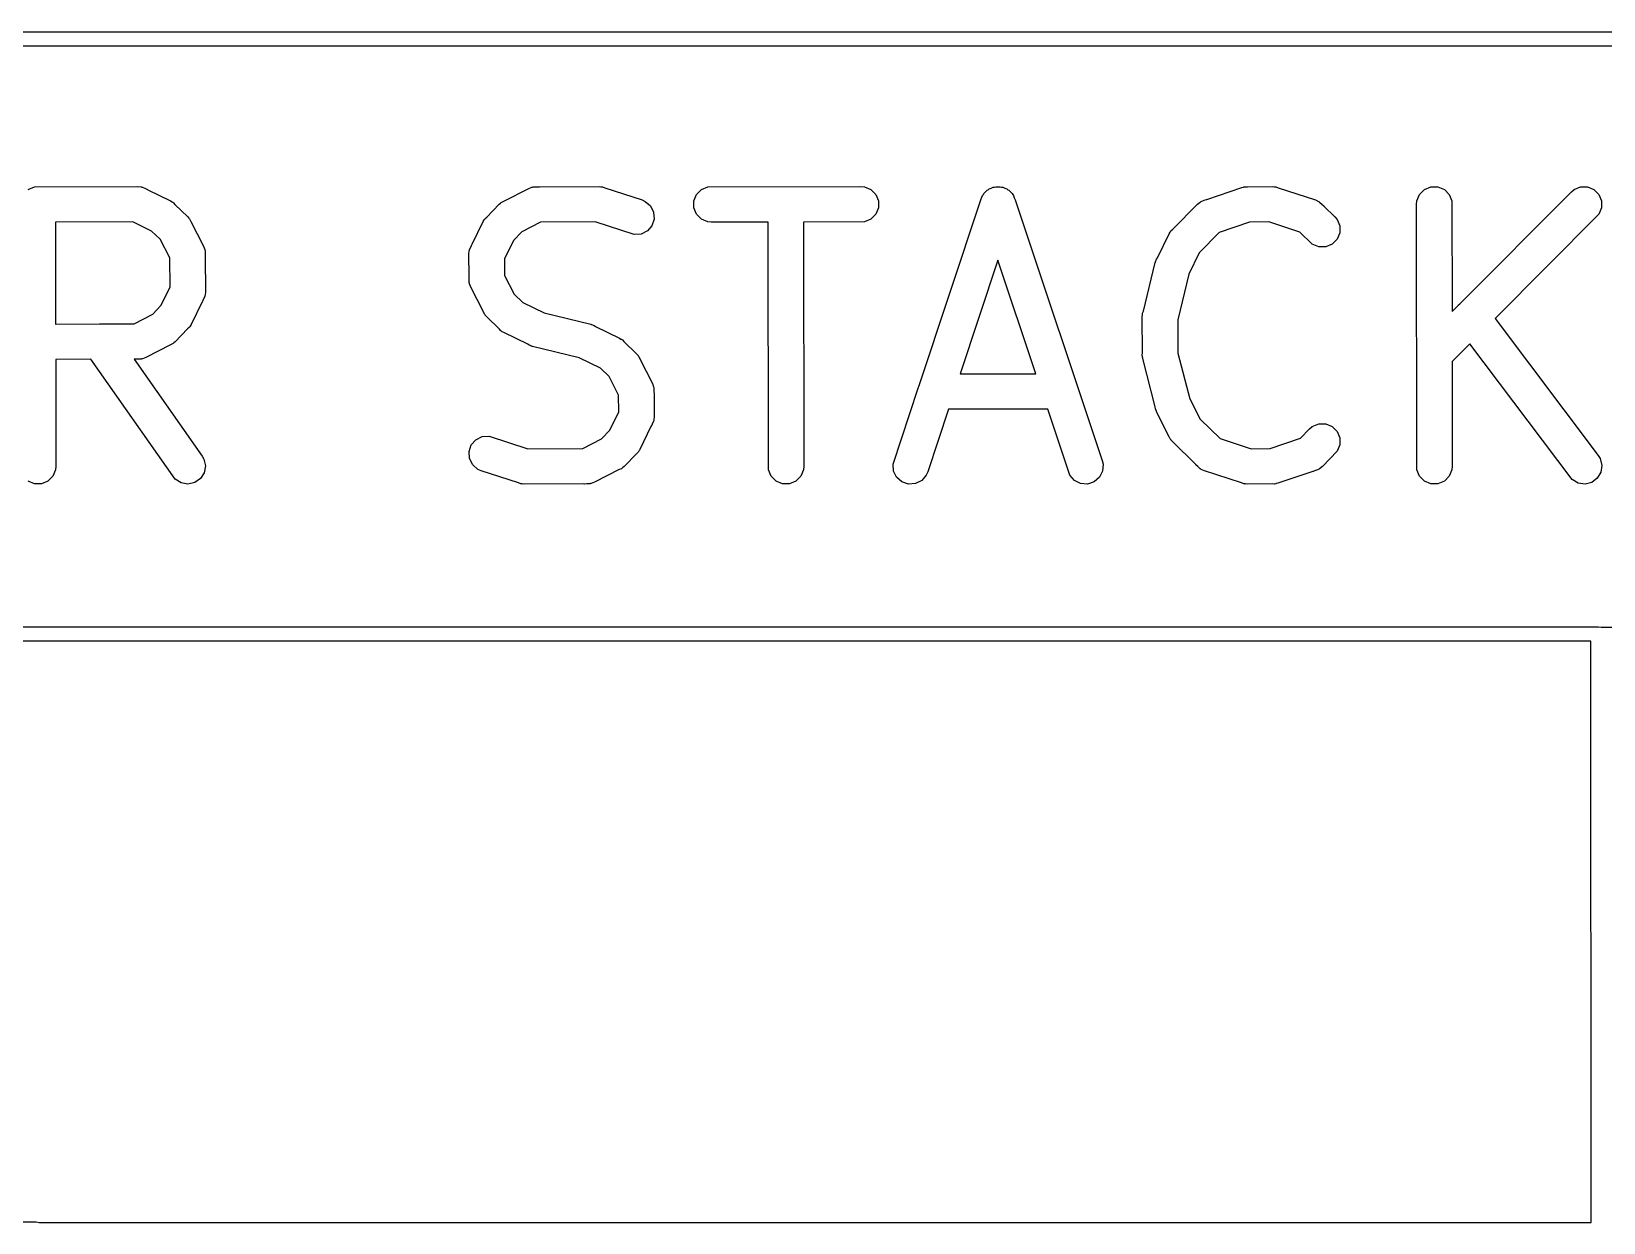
# Model space of a CAD drawing. Extents: x 138 to 258, y -115 to -93.
# Drawn here: x 178.62 to 192.04, y -103.04 to -92.88 of the extents above; entities that cross this region are included whole.
import ezdxf

# ---------------------------------------------------------------- set-up
doc = ezdxf.new("R2010")
doc.units = 0
doc.layers.add('BLACK', color=7, linetype='CONTINUOUS')

msp = doc.modelspace()

# ---------------------------------------------------------------- linework, layer by layer
at = {"layer": 'BLACK', "linetype": 'CONTINUOUS'}
for p, q in [((164.0343, -92.879934), (258.0386, -92.8751)), ((257.975155, -92.99727), (164.117349, -93.002096)), ((178.593191, -94.224288), (178.648128, -94.201532)), ((178.648128, -94.201532), (179.529365, -94.198604)), ((179.529365, -94.198604), (179.559097, -94.201532)), ((179.559097, -94.201532), (179.564156, -94.203627)), ((179.564156, -94.203627), (179.569618, -94.204016)), ((179.569618, -94.204016), (179.59558, -94.216644)), ((182.867229, -94.214693), (182.895132, -94.204015)), ((182.895132, -94.204015), (182.900594, -94.203626)), ((182.900594, -94.203626), (182.905652, -94.201532)), ((182.905652, -94.201532), (182.932004, -94.201394)), ((182.932004, -94.201394), (182.954445, -94.1998)), ((182.954445, -94.1998), (182.95881, -94.201255)), ((182.95881, -94.201255), (183.467575, -94.198604)), ((183.467575, -94.198604), (183.482618, -94.200085)), ((183.482618, -94.200085), (183.486636, -94.1998)), ((183.486636, -94.1998), (183.489649, -94.200777)), ((183.489649, -94.200777), (183.497307, -94.201532)), ((183.497307, -94.201532), (183.516589, -94.209519)), ((183.516589, -94.209519), (183.835083, -94.312863)), ((184.340849, -94.224288), (184.395786, -94.201532)), ((184.395786, -94.201532), (185.702775, -94.198604)), ((185.702775, -94.198604), (185.732507, -94.201532)), ((185.732507, -94.201532), (185.787444, -94.224288)), ((186.798121, -94.218605), (186.816248, -94.212562)), ((186.816248, -94.212562), (186.833341, -94.204016)), ((186.833341, -94.204016), (186.8442, -94.203244)), ((186.8442, -94.203244), (186.854533, -94.1998)), ((186.854533, -94.1998), (186.873598, -94.201155)), ((186.873598, -94.201155), (186.892655, -94.199801)), ((186.892655, -94.199801), (186.902983, -94.203243)), ((186.902983, -94.203243), (186.913847, -94.204016)), ((186.913847, -94.204016), (186.930941, -94.212563)), ((186.930941, -94.212563), (186.949067, -94.218605)), ((188.657453, -94.30797), (188.954164, -94.206425)), ((188.954164, -94.206425), (188.968906, -94.203072)), ((188.968906, -94.203072), (188.972625, -94.201532)), ((188.972625, -94.201532), (188.975851, -94.201493)), ((188.975851, -94.201493), (188.983296, -94.1998)), ((188.983296, -94.1998), (189.002577, -94.20117)), ((189.002577, -94.20117), (189.215233, -94.198604)), ((189.215233, -94.198604), (189.230276, -94.200085)), ((189.230276, -94.200085), (189.234294, -94.1998)), ((189.234294, -94.1998), (189.237307, -94.200777)), ((189.237307, -94.200777), (189.244965, -94.201532)), ((189.244965, -94.201532), (189.264247, -94.209519)), ((189.264247, -94.209519), (189.582741, -94.312863)), ((190.514259, -94.224288), (190.569196, -94.201532)), ((190.569196, -94.201532), (190.62866, -94.201532)), ((190.62866, -94.201532), (190.683597, -94.224288)), ((191.791516, -94.224288), (191.846453, -94.201532)), ((191.846453, -94.201532), (191.905917, -94.201532)), ((191.905917, -94.201532), (191.960854, -94.224288)), ((179.59558, -94.216644), (179.614034, -94.224288)), ((179.614034, -94.224288), (179.616627, -94.226881)), ((179.616627, -94.226881), (179.810397, -94.321131)), ((179.810397, -94.321131), (179.823193, -94.329186)), ((179.823193, -94.329186), (179.82691, -94.330726)), ((179.82691, -94.330726), (179.829273, -94.333014)), ((179.829273, -94.333014), (179.83568, -94.337047)), ((179.83568, -94.337047), (179.847404, -94.350565)), ((182.614745, -94.349679), (182.626431, -94.340087)), ((182.626431, -94.340087), (182.629069, -94.337047)), ((182.629069, -94.337047), (182.631924, -94.33558)), ((182.631924, -94.33558), (182.637839, -94.330726)), ((182.637839, -94.330726), (182.656079, -94.32317)), ((182.656079, -94.32317), (182.867229, -94.214693)), ((183.835083, -94.312863), (183.862363, -94.325043)), ((183.862363, -94.325043), (183.907285, -94.364003)), ((184.276046, -94.321272), (184.298802, -94.266335)), ((184.276046, -94.380736), (184.276046, -94.321272)), ((184.298802, -94.266335), (184.340849, -94.224288)), ((185.787444, -94.224288), (185.829491, -94.266335)), ((185.829491, -94.266335), (185.852247, -94.321272)), ((185.852247, -94.321272), (185.852247, -94.380736)), ((186.196667, -95.90641), (186.729015, -94.302811)), ((186.729015, -94.302811), (186.741194, -94.275531)), ((186.741194, -94.275531), (186.748329, -94.267303)), ((186.748329, -94.267303), (186.753199, -94.257565)), ((186.753199, -94.257565), (186.767633, -94.245046)), ((186.767633, -94.245046), (186.780155, -94.230609)), ((186.780155, -94.230609), (186.789895, -94.225738)), ((186.789895, -94.225738), (186.798121, -94.218605)), ((186.949067, -94.218605), (186.957291, -94.225738)), ((186.957291, -94.225738), (186.967033, -94.230609)), ((186.967033, -94.230609), (186.979555, -94.245047)), ((186.979555, -94.245047), (186.993989, -94.257566)), ((186.993989, -94.257566), (186.998858, -94.267304)), ((186.998858, -94.267304), (187.005993, -94.275531)), ((187.005993, -94.275531), (187.01211, -94.293807)), ((187.01211, -94.293807), (187.020582, -94.310751)), ((187.020582, -94.310751), (187.021337, -94.321375)), ((187.021337, -94.321375), (187.76324, -96.538011)), ((188.575279, -94.349679), (188.598373, -94.330726)), ((188.598373, -94.330726), (188.603431, -94.32863)), ((188.603431, -94.32863), (188.607569, -94.325042)), ((188.607569, -94.325042), (188.633613, -94.316128)), ((188.633613, -94.316128), (188.65331, -94.30797)), ((188.65331, -94.30797), (188.657453, -94.30797)), ((189.582741, -94.312863), (189.610021, -94.325043)), ((189.610021, -94.325043), (189.614157, -94.32863)), ((189.614157, -94.32863), (189.619216, -94.330726)), ((189.619216, -94.330726), (189.641961, -94.352744)), ((190.446528, -94.351004), (190.449456, -94.321272)), ((190.449456, -94.321272), (190.472212, -94.266335)), ((190.472212, -94.266335), (190.514259, -94.224288)), ((190.683597, -94.224288), (190.725644, -94.266335)), ((190.725644, -94.266335), (190.7484, -94.321272)), ((190.7484, -94.321272), (190.74962, -95.265297)), ((190.815676, -95.19903), (191.768422, -94.243241)), ((191.768422, -94.243241), (191.791516, -94.224288)), ((191.960854, -94.224288), (192.002901, -94.266335)), ((192.002901, -94.266335), (192.025657, -94.321272)), ((192.025657, -94.321272), (192.025657, -94.380736)), ((179.847404, -94.350565), (179.956442, -94.456117)), ((179.956442, -94.456117), (179.966033, -94.467803)), ((179.966033, -94.467803), (179.969074, -94.470441)), ((179.969074, -94.470441), (179.97054, -94.473296)), ((179.97054, -94.473296), (179.975395, -94.479211)), ((179.975395, -94.479211), (179.98295, -94.497451)), ((182.487814, -94.482927), (182.489354, -94.479211)), ((182.489354, -94.479211), (182.491642, -94.476847)), ((182.491642, -94.476847), (182.495675, -94.470441)), ((182.495675, -94.470441), (182.509193, -94.458716)), ((182.509193, -94.458716), (182.614745, -94.349679)), ((183.907285, -94.364003), (183.933878, -94.417189)), ((183.938093, -94.476503), (183.919289, -94.532916)), ((183.933878, -94.417189), (183.938093, -94.476503)), ((184.298802, -94.435673), (184.276046, -94.380736)), ((184.340849, -94.47772), (184.298802, -94.435673)), ((184.395786, -94.500476), (184.340849, -94.47772)), ((185.787444, -94.47772), (185.732507, -94.500476)), ((185.829491, -94.435673), (185.787444, -94.47772)), ((185.852247, -94.380736), (185.829491, -94.435673)), ((188.365287, -94.563421), (188.575279, -94.349679)), ((189.641961, -94.352744), (189.654943, -94.364003)), ((189.654943, -94.364003), (189.65621, -94.366537)), ((189.65621, -94.366537), (189.748748, -94.456117)), ((189.748748, -94.456117), (189.767701, -94.479211)), ((189.767701, -94.479211), (189.790457, -94.534148)), ((190.449456, -96.615936), (190.446528, -94.351004)), ((192.002901, -94.435673), (191.117021, -95.324382)), ((192.025657, -94.380736), (192.002901, -94.435673)), ((179.488748, -94.500709), (178.827566, -94.502906)), ((178.827566, -94.502906), (178.82869, -95.371751)), ((179.647742, -94.578045), (179.488748, -94.500709)), ((179.721126, -94.649083), (179.647742, -94.578045)), ((179.98295, -94.497451), (180.091428, -94.708601)), ((182.385509, -94.689493), (182.479759, -94.495724)), ((182.479759, -94.495724), (182.487814, -94.482927)), ((182.807711, -94.584994), (182.736673, -94.658378)), ((182.966844, -94.50324), (182.807711, -94.584994)), ((183.435454, -94.500798), (182.966844, -94.50324)), ((183.767829, -94.608646), (183.435454, -94.500798)), ((183.827142, -94.60443), (183.767829, -94.608646)), ((183.880328, -94.577837), (183.827142, -94.60443)), ((183.919289, -94.532916), (183.880328, -94.577837)), ((184.425518, -94.503404), (184.395786, -94.500476)), ((184.911941, -94.502314), (184.425518, -94.503404)), ((184.914674, -96.615936), (184.911941, -94.502314)), ((185.732507, -94.500476), (185.213851, -94.501637)), ((185.213851, -94.501637), (185.216546, -96.586204)), ((188.234352, -94.80673), (188.333855, -94.602162)), ((188.333855, -94.602162), (188.34191, -94.589365)), ((188.34191, -94.589365), (188.34345, -94.585649)), ((188.34345, -94.585649), (188.345677, -94.583381)), ((188.345677, -94.583381), (188.349771, -94.576879)), ((188.349771, -94.576879), (188.365287, -94.563421)), ((188.76086, -94.591882), (188.590581, -94.765202)), ((189.020013, -94.50319), (188.76086, -94.591882)), ((189.184373, -94.501207), (189.020013, -94.50319)), ((189.449562, -94.587254), (189.184373, -94.501207)), ((189.556316, -94.690596), (189.449562, -94.587254)), ((189.790457, -94.593612), (189.767701, -94.648549)), ((189.790457, -94.534148), (189.790457, -94.593612)), ((179.802982, -94.808414), (179.721126, -94.649083)), ((180.091428, -94.708601), (180.102106, -94.736504)), ((180.102106, -94.736504), (180.102494, -94.741966)), ((180.102494, -94.741966), (180.104589, -94.747024)), ((180.104589, -94.747024), (180.104821, -94.774712)), ((182.357232, -94.776756), (182.36016, -94.747024)), ((182.36016, -94.747024), (182.362255, -94.741964)), ((182.362255, -94.741964), (182.362644, -94.736503)), ((182.362644, -94.736503), (182.375272, -94.71054)), ((182.375272, -94.71054), (182.382916, -94.692087)), ((182.382916, -94.692087), (182.385509, -94.689493)), ((182.736673, -94.658378), (182.659938, -94.816138)), ((189.611253, -94.713352), (189.556316, -94.690596)), ((189.670717, -94.713352), (189.611253, -94.713352)), ((189.725654, -94.690596), (189.670717, -94.713352)), ((189.767701, -94.648549), (189.725654, -94.690596)), ((179.80506, -95.056172), (179.802982, -94.808414)), ((180.104821, -94.774712), (180.106321, -94.795817)), ((180.106321, -94.795817), (180.10503, -94.799687)), ((180.10503, -94.799687), (180.107517, -95.09607)), ((182.359531, -94.967264), (182.357232, -94.776756)), ((182.659938, -94.816138), (182.661647, -94.957741)), ((186.872656, -94.828364), (186.550944, -95.797462)), ((187.196433, -95.795735), (186.872656, -94.828364)), ((188.114327, -95.263498), (188.215878, -94.846232)), ((188.215878, -94.846232), (188.216662, -94.844037)), ((188.216662, -94.844037), (188.21674, -94.842941)), ((188.21674, -94.842941), (188.217922, -94.84051)), ((188.217922, -94.84051), (188.22593, -94.818098)), ((188.22593, -94.818098), (188.234352, -94.80673)), ((188.590581, -94.765202), (188.50229, -94.94672)), ((182.358429, -94.970571), (182.359531, -94.967264)), ((182.359804, -94.989931), (182.358429, -94.970571)), ((182.36016, -95.019364), (182.359804, -94.989931)), ((182.661647, -94.957741), (182.743622, -95.117304)), ((188.50229, -94.94672), (188.407248, -95.337243)), ((179.728076, -95.214446), (179.80506, -95.056172)), ((180.102106, -95.136322), (180.089474, -95.162291)), ((180.102494, -95.130859), (180.102106, -95.136322)), ((180.104589, -95.125802), (180.102494, -95.130859)), ((180.107517, -95.09607), (180.104589, -95.125802)), ((182.362255, -95.024423), (182.36016, -95.019364)), ((182.362644, -95.029885), (182.362255, -95.024423)), ((182.373321, -95.057787), (182.362644, -95.029885)), ((182.481798, -95.268936), (182.373321, -95.057787)), ((182.743622, -95.117304), (182.817008, -95.188344)), ((179.657036, -95.287833), (179.728076, -95.214446)), ((180.07924, -95.183331), (179.98499, -95.377101)), ((180.081833, -95.180739), (180.07924, -95.183331)), ((180.089474, -95.162291), (180.081833, -95.180739)), ((182.489354, -95.287177), (182.481798, -95.268936)), ((182.817008, -95.188344), (182.998907, -95.276821)), ((182.998907, -95.276821), (183.398099, -95.373973)), ((188.105993, -95.297745), (188.107818, -95.279214)), ((188.107818, -95.279214), (188.114327, -95.263498)), ((190.74962, -95.265297), (190.800747, -95.214007)), ((190.800747, -95.214007), (190.804773, -95.207208)), ((190.804773, -95.207208), (190.815676, -95.19903)), ((178.82869, -95.371751), (179.201999, -95.37051)), ((179.201999, -95.37051), (179.206747, -95.369459)), ((179.206747, -95.369459), (179.212508, -95.370475)), ((179.212508, -95.370475), (179.49802, -95.369527)), ((179.49802, -95.369527), (179.657036, -95.287833)), ((179.955559, -95.414105), (179.850005, -95.523148)), ((179.969074, -95.402385), (179.955559, -95.414105)), ((179.973106, -95.395979), (179.969074, -95.402385)), ((179.975396, -95.393614), (179.973106, -95.395979)), ((179.976936, -95.389894), (179.975396, -95.393614)), ((179.98499, -95.377101), (179.976936, -95.389894)), ((182.494208, -95.293091), (182.489354, -95.287177)), ((182.495675, -95.295947), (182.494208, -95.293091)), ((182.498715, -95.298584), (182.495675, -95.295947)), ((182.508307, -95.310271), (182.498715, -95.298584)), ((182.617344, -95.415822), (182.508307, -95.310271)), ((182.629069, -95.429341), (182.617344, -95.415822)), ((183.398099, -95.373973), (183.400293, -95.374757)), ((183.400293, -95.374757), (183.40139, -95.374835)), ((183.40139, -95.374835), (183.40382, -95.376017)), ((183.40382, -95.376017), (183.426233, -95.384025)), ((183.426233, -95.384025), (183.4376, -95.392447)), ((183.4376, -95.392447), (183.642169, -95.49195)), ((188.10489, -95.308946), (188.1054, -95.30376)), ((188.107494, -95.619378), (188.10489, -95.308946)), ((188.10507, -95.301538), (188.105993, -95.297745)), ((188.1054, -95.30376), (188.10507, -95.301538)), ((188.407248, -95.337243), (188.409618, -95.619781)), ((191.117021, -95.324382), (191.998105, -96.494764)), ((179.808666, -95.549658), (179.59752, -95.658134)), ((179.826911, -95.542101), (179.808666, -95.549658)), ((179.832827, -95.537245), (179.826911, -95.542101)), ((179.83568, -95.53578), (179.832827, -95.537245)), ((179.838314, -95.532741), (179.83568, -95.53578)), ((179.850005, -95.523148), (179.838314, -95.532741)), ((182.635474, -95.433373), (182.629069, -95.429341)), ((182.637839, -95.435662), (182.635474, -95.433373)), ((182.641557, -95.437202), (182.637839, -95.435662)), ((182.654352, -95.445256), (182.641557, -95.437202)), ((182.858919, -95.544759), (182.654352, -95.445256)), ((182.870288, -95.553183), (182.858919, -95.544759)), ((182.8927, -95.56119), (182.870288, -95.553183)), ((183.642169, -95.49195), (183.654965, -95.500005)), ((183.654965, -95.500005), (183.658682, -95.501545)), ((183.658682, -95.501545), (183.661045, -95.503833)), ((183.661045, -95.503833), (183.667452, -95.507866)), ((183.667452, -95.507866), (183.679176, -95.521384)), ((183.679176, -95.521384), (183.788214, -95.626936)), ((190.901711, -95.54038), (190.750172, -95.692403)), ((191.774446, -96.699673), (190.901711, -95.54038)), ((179.129859, -95.672721), (178.82908, -95.67372)), ((178.82908, -95.67372), (178.83026, -96.586204)), ((179.849715, -96.696278), (179.129859, -95.672721)), ((179.505643, -95.671472), (179.498129, -95.671497)), ((179.498129, -95.671497), (180.079968, -96.498809)), ((179.510304, -95.673026), (179.505643, -95.671472)), ((179.533464, -95.67138), (179.510304, -95.673026)), ((179.559097, -95.671295), (179.533464, -95.67138)), ((179.564156, -95.669199), (179.559097, -95.671295)), ((179.569618, -95.668811), (179.564156, -95.669199)), ((179.59752, -95.658134), (179.569618, -95.668811)), ((182.895131, -95.562373), (182.8927, -95.56119)), ((182.896227, -95.56245), (182.895131, -95.562373)), ((182.898422, -95.563235), (182.896227, -95.56245)), ((183.297611, -95.660385), (182.898422, -95.563235)), ((183.479514, -95.748864), (183.297611, -95.660385)), ((183.788214, -95.626936), (183.797805, -95.638622)), ((183.797805, -95.638622), (183.800846, -95.64126)), ((183.800846, -95.64126), (183.802312, -95.644115)), ((183.802312, -95.644115), (183.807167, -95.65003)), ((183.807167, -95.65003), (183.814722, -95.66827)), ((183.814722, -95.66827), (183.9232, -95.87942)), ((188.10507, -95.635669), (188.107494, -95.619378)), ((188.107784, -95.654028), (188.10507, -95.635669)), ((188.107818, -95.657993), (188.107784, -95.654028)), ((188.108677, -95.660068), (188.107818, -95.657993)), ((188.10944, -95.665223), (188.108677, -95.660068)), ((188.215662, -96.079103), (188.10944, -95.665223)), ((188.409618, -95.619781), (188.510021, -96.010984)), ((183.552898, -95.819902), (183.479514, -95.748864)), ((183.634873, -95.979465), (183.552898, -95.819902)), ((186.550944, -95.797462), (187.196433, -95.795735)), ((190.750172, -95.692403), (190.751328, -96.586204)), ((183.9232, -95.87942), (183.933878, -95.907323)), ((183.933878, -95.907323), (183.934266, -95.912785)), ((183.934266, -95.912785), (183.936361, -95.917843)), ((183.936361, -95.917843), (183.936716, -95.947259)), ((183.936716, -95.947259), (183.938093, -95.966636)), ((185.977324, -96.567143), (186.191932, -95.920675)), ((186.191932, -95.917843), (186.196667, -95.90641)), ((186.191932, -95.920675), (186.191932, -95.917843)), ((183.636582, -96.121067), (183.634873, -95.979465)), ((183.938093, -95.966636), (183.936989, -95.969945)), ((183.936989, -95.969945), (183.939289, -96.160451)), ((188.21674, -96.094266), (188.215662, -96.079103)), ((188.510021, -96.010984), (188.598359, -96.182934)), ((183.559848, -96.278827), (183.636582, -96.121067)), ((183.933878, -96.200703), (183.921246, -96.226672)), ((183.934266, -96.19524), (183.933878, -96.200703)), ((183.936361, -96.190183), (183.934266, -96.19524)), ((183.939289, -96.160451), (183.936361, -96.190183)), ((186.450616, -96.099682), (186.273107, -96.634397)), ((187.297405, -96.097416), (186.450616, -96.099682)), ((187.486262, -96.661678), (187.297405, -96.097416)), ((188.225285, -96.116597), (188.21674, -96.094266)), ((188.22593, -96.119109), (188.225285, -96.116597)), ((188.226584, -96.119992), (188.22593, -96.119109)), ((188.227417, -96.122168), (188.226584, -96.119992)), ((188.335891, -96.333312), (188.227417, -96.122168)), ((188.598359, -96.182934), (188.768525, -96.350114)), ((189.556316, -96.246611), (189.611253, -96.223855)), ((189.611253, -96.223855), (189.670716, -96.223855)), ((189.670716, -96.223855), (189.725654, -96.24661)), ((182.377232, -96.404293), (182.416193, -96.359371)), ((182.416193, -96.359371), (182.469379, -96.332778)), ((182.469379, -96.332778), (182.528693, -96.328562)), ((182.528693, -96.328562), (182.861067, -96.436409)), ((183.329676, -96.433967), (183.488808, -96.352214)), ((183.488808, -96.352214), (183.559848, -96.278827)), ((183.911012, -96.247712), (183.816762, -96.441482)), ((183.913605, -96.24512), (183.911012, -96.247712)), ((183.921246, -96.226672), (183.913605, -96.24512)), ((188.343449, -96.351558), (188.335891, -96.333312)), ((188.348305, -96.357475), (188.343449, -96.351558)), ((188.349771, -96.360328), (188.348305, -96.357475)), ((188.35281, -96.362963), (188.349771, -96.360328)), ((188.768525, -96.350114), (189.033219, -96.436)), ((189.197576, -96.434017), (189.455654, -96.345693)), ((189.455654, -96.345693), (189.533222, -96.265564)), ((189.533222, -96.265564), (189.556316, -96.246611)), ((189.725654, -96.24661), (189.767701, -96.288657)), ((189.767701, -96.288657), (189.790457, -96.343594)), ((189.790457, -96.343594), (189.790457, -96.403058)), ((182.358428, -96.460705), (182.377232, -96.404293)), ((182.362644, -96.520019), (182.358428, -96.460705)), ((182.861067, -96.436409), (183.329676, -96.433967)), ((183.787331, -96.478486), (183.681777, -96.587529)), ((183.800846, -96.466766), (183.787331, -96.478486)), ((183.804878, -96.46036), (183.800846, -96.466766)), ((183.807168, -96.457995), (183.804878, -96.46036)), ((183.808708, -96.454275), (183.807168, -96.457995)), ((183.816762, -96.441482), (183.808708, -96.454275)), ((188.362403, -96.374652), (188.35281, -96.362963)), ((188.560856, -96.569623), (188.362403, -96.374652)), ((189.033219, -96.436), (189.197576, -96.434017)), ((189.767702, -96.457995), (189.642311, -96.587529)), ((189.790457, -96.403058), (189.767702, -96.457995)), ((178.827332, -96.615936), (178.804576, -96.670873)), ((178.83026, -96.586204), (178.827332, -96.615936)), ((180.079968, -96.498809), (180.09462, -96.524845)), ((180.09462, -96.524845), (180.107481, -96.582901)), ((180.107481, -96.582901), (180.097148, -96.641459)), ((182.389237, -96.573205), (182.362644, -96.520019)), ((182.434159, -96.612166), (182.389237, -96.573205)), ((182.461439, -96.624345), (182.434159, -96.612166)), ((182.779927, -96.727687), (182.461439, -96.624345)), ((183.640438, -96.614039), (183.429292, -96.722515)), ((183.658683, -96.606482), (183.640438, -96.614039)), ((183.664599, -96.601626), (183.658683, -96.606482)), ((183.667452, -96.600161), (183.664599, -96.601626)), ((183.670086, -96.597122), (183.667452, -96.600161)), ((183.681777, -96.587529), (183.670086, -96.597122)), ((184.93743, -96.670873), (184.914674, -96.615936)), ((185.213618, -96.615936), (185.190862, -96.670873)), ((185.216546, -96.586204), (185.213618, -96.615936)), ((185.98154, -96.626457), (185.977324, -96.567143)), ((186.008133, -96.679643), (185.98154, -96.626457)), ((187.765649, -96.626457), (187.739056, -96.679643)), ((187.76324, -96.538011), (187.769865, -96.567143)), ((187.769865, -96.567143), (187.765649, -96.626457)), ((188.562647, -96.573205), (188.560856, -96.569623)), ((188.578471, -96.586929), (188.562647, -96.573205)), ((188.598373, -96.606482), (188.578471, -96.586929)), ((188.603431, -96.608577), (188.598373, -96.606482)), ((188.607569, -96.612166), (188.603431, -96.608577)), ((188.634849, -96.624345), (188.607569, -96.612166)), ((188.953342, -96.727688), (188.634849, -96.624345)), ((189.583985, -96.621075), (189.564279, -96.629238)), ((189.610021, -96.612165), (189.583985, -96.621075)), ((189.614157, -96.608577), (189.610021, -96.612165)), ((189.619217, -96.606482), (189.614157, -96.608577)), ((189.642311, -96.587529), (189.619217, -96.606482)), ((190.472212, -96.670873), (190.449456, -96.615936)), ((190.7484, -96.615936), (190.725644, -96.670873)), ((190.751328, -96.586204), (190.7484, -96.615936)), ((191.998105, -96.494764), (192.013602, -96.520306)), ((192.013602, -96.520306), (192.028359, -96.577909)), ((192.028359, -96.577909), (192.01995, -96.636775)), ((178.648128, -96.735676), (178.593191, -96.71292)), ((178.707592, -96.735676), (178.648128, -96.735676)), ((178.762529, -96.71292), (178.707592, -96.735676)), ((178.804576, -96.670873), (178.762529, -96.71292)), ((179.899862, -96.728235), (179.849715, -96.696278)), ((179.95842, -96.738568), (179.899862, -96.728235)), ((180.016476, -96.725707), (179.95842, -96.738568)), ((180.065191, -96.691606), (180.016476, -96.725707)), ((180.097148, -96.641459), (180.065191, -96.691606)), ((182.799214, -96.735676), (182.779927, -96.727687)), ((182.806872, -96.73643), (182.799214, -96.735676)), ((182.809886, -96.737408), (182.806872, -96.73643)), ((182.813902, -96.737122), (182.809886, -96.737408)), ((182.828946, -96.738604), (182.813902, -96.737122)), ((183.337713, -96.735952), (182.828946, -96.738604)), ((183.342076, -96.737407), (183.337713, -96.735952)), ((183.364501, -96.735813), (183.342076, -96.737407)), ((183.390869, -96.735676), (183.364501, -96.735813)), ((183.395928, -96.73358), (183.390869, -96.735676)), ((183.40139, -96.733192), (183.395928, -96.73358)), ((183.429292, -96.722515), (183.40139, -96.733192)), ((184.979477, -96.71292), (184.93743, -96.670873)), ((185.034414, -96.735676), (184.979477, -96.71292)), ((185.093878, -96.735676), (185.034414, -96.735676)), ((185.148815, -96.71292), (185.093878, -96.735676)), ((185.190862, -96.670873), (185.148815, -96.71292)), ((186.053055, -96.718604), (186.008133, -96.679643)), ((186.109467, -96.737408), (186.053055, -96.718604)), ((186.168781, -96.733192), (186.109467, -96.737408)), ((186.221967, -96.706599), (186.168781, -96.733192)), ((186.260928, -96.661677), (186.221967, -96.706599)), ((186.273107, -96.634397), (186.260928, -96.661677)), ((187.525222, -96.706599), (187.486262, -96.661678)), ((187.578408, -96.733192), (187.525222, -96.706599)), ((187.637722, -96.737408), (187.578408, -96.733192)), ((187.694135, -96.718604), (187.637722, -96.737408)), ((187.739056, -96.679643), (187.694135, -96.718604)), ((188.972625, -96.735676), (188.953342, -96.727688)), ((188.980282, -96.73643), (188.972625, -96.735676)), ((188.983296, -96.737408), (188.980282, -96.73643)), ((188.987313, -96.737122), (188.983296, -96.737408)), ((189.002357, -96.738604), (188.987313, -96.737122)), ((189.215012, -96.736037), (189.002357, -96.738604)), ((189.234294, -96.737408), (189.215012, -96.736037)), ((189.241738, -96.735714), (189.234294, -96.737408)), ((189.244965, -96.735676), (189.241738, -96.735714)), ((189.248683, -96.734135), (189.244965, -96.735676)), ((189.263426, -96.730783), (189.248683, -96.734135)), ((189.560135, -96.629238), (189.263426, -96.730783)), ((189.564279, -96.629238), (189.560135, -96.629238)), ((190.514259, -96.71292), (190.472212, -96.670873)), ((190.569196, -96.735676), (190.514259, -96.71292)), ((190.62866, -96.735676), (190.569196, -96.735676)), ((190.683597, -96.71292), (190.62866, -96.735676)), ((190.725644, -96.670873), (190.683597, -96.71292)), ((191.825613, -96.729969), (191.774446, -96.699673)), ((191.884479, -96.738378), (191.825613, -96.729969)), ((191.942082, -96.723621), (191.884479, -96.738378)), ((191.989654, -96.687942), (191.942082, -96.723621)), ((192.01995, -96.636775), (191.989654, -96.687942)), ((164.122044, -97.959918), (191.9986, -97.9551)), ((191.9986, -97.9551), (192.022846, -97.959923)), ((192.022846, -97.959923), (214.2236, -97.9551)), ((191.935117, -98.077281), (164.117349, -98.082089)), ((191.936567, -103.039124), (191.935117, -98.077281)), ((164.122044, -103.039905), (178.6636, -103.0351)), ((178.6636, -103.0351), (178.687885, -103.039931)), ((178.687885, -103.039931), (191.936567, -103.039124))]:
    msp.add_line(p, q, dxfattribs=at)

doc.saveas('drawing.dxf')
